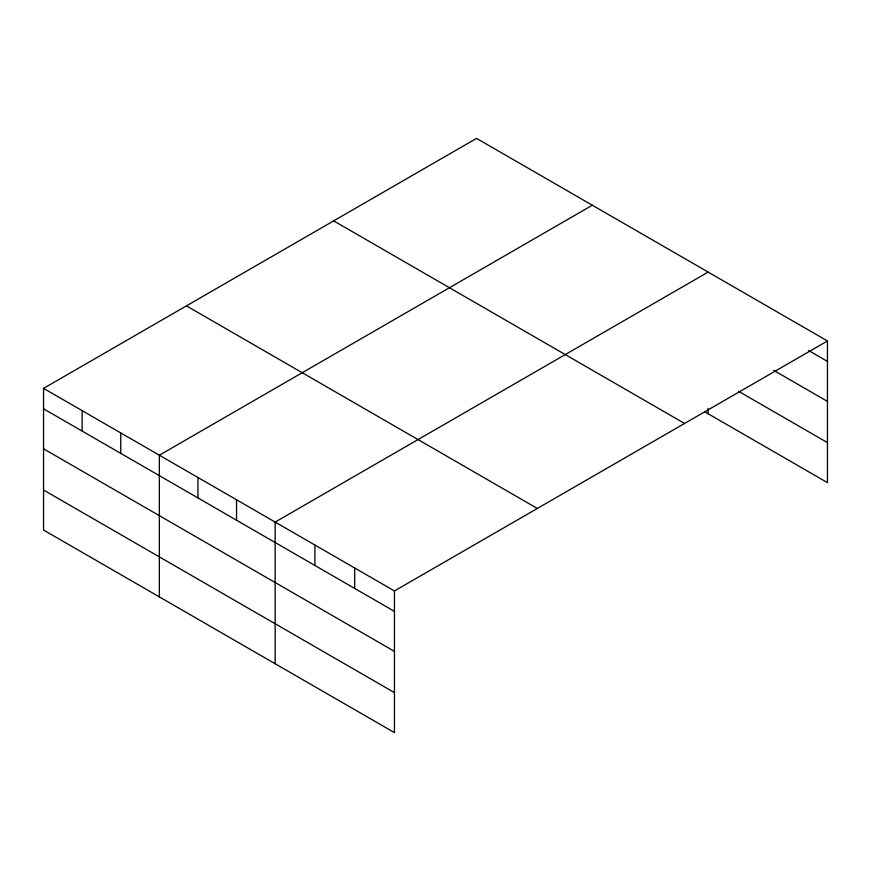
<?xml version="1.0" encoding="UTF-8"?>
<svg xmlns="http://www.w3.org/2000/svg" width="871" height="871" viewBox="0 0 871 871"><rect width="100%" height="100%" fill="white"/><g stroke="black" fill="none" stroke-linecap="round" stroke-linejoin="round"><path stroke-width="1.31" d="M827.45 340.964L476.546 138.38L43.55 388.368L43.55 530.036L394.454 732.62L394.454 590.952L827.45 340.964L827.45 482.632L704.639 411.733M592.345 205.229L159.349 455.217L159.349 596.885M708.145 272.09L275.149 522.077L275.149 663.746M808.734 350.588L827.45 361.389M773.644 370.338L827.45 401.4M738.554 391.297L827.45 442.62M333.658 220.875L684.562 423.458M186.438 305.873L537.342 508.457M43.55 388.368L394.454 590.952M43.55 408.793L394.454 611.388M43.55 448.805L394.454 651.388M43.55 490.025L394.454 692.619M708.145 408.423L708.145 413.758M354.682 568.001L354.682 588.426M314.91 545.039L314.91 565.464M236.542 499.791L236.542 520.216M197.946 477.504L197.946 497.929M120.753 432.931L120.753 453.366M82.146 410.655L82.146 431.08"/></g></svg>
